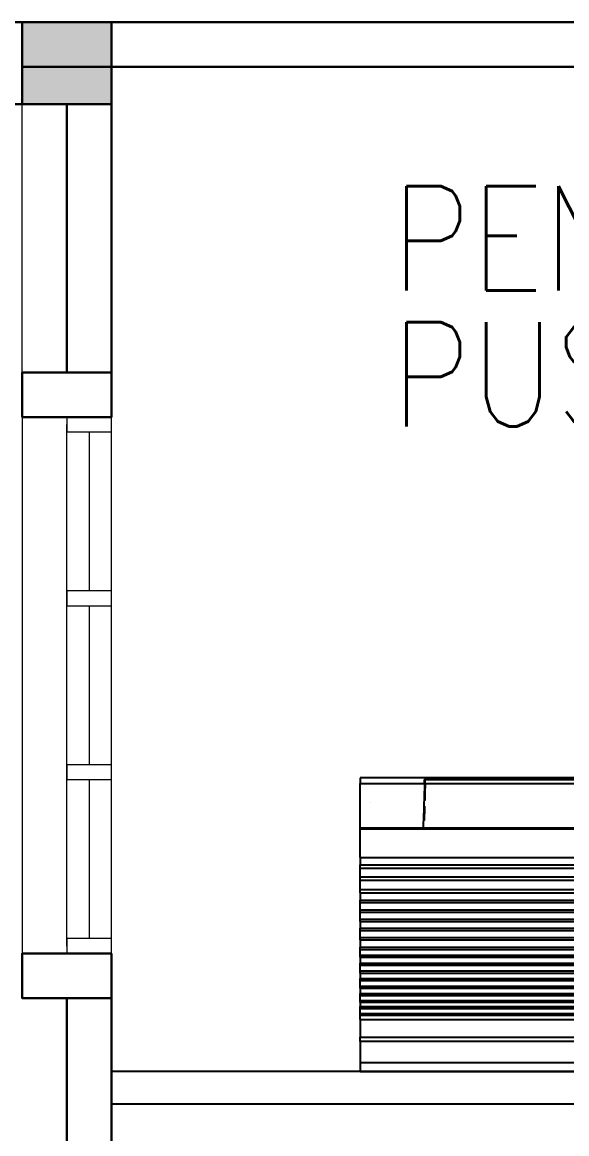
# Model space of a CAD drawing. Header units: inches. Extents: x -86208230 to 200276, y 9267 to 1246656.
# Drawn here: x 123654 to 125482, y 35318 to 39048 of the extents above; entities that cross this region are included whole.
import ezdxf
from ezdxf.enums import TextEntityAlignment as Align

# ---------------------------------------------------------------- set-up
doc = ezdxf.new("R2010")
doc.units = ezdxf.units.IN
doc.header["$MEASUREMENT"] = 0
for name, color, linetype, lineweight in [('COLUMN', 8, 'Continuous', 30), ('LW', 8, 'Continuous', 20), ('t3', 8, 'Continuous', 25), ('wall', 8, 'Continuous', 30), ('WIN', 8, 'Continuous', 18)]:
    doc.layers.add(name, color=color, linetype=linetype, lineweight=lineweight)
doc.layers.add('Edges', color=7, linetype='Continuous')
doc.layers.add('partition', color=8, linetype='Continuous')
doc.styles.add('LAILA', font='romans.shx', dxfattribs={"width": 0.85})

# ---------------------------------------------------------------- blocks, each defined once
blk = doc.blocks.new('air con')
at = {"layer": 'Edges'}
for p, q in [((71.4, 41.9), (152.4, 41.9)), ((152.4, 41.09), (152.4, 41.9)), ((71.4, 41.09), (152.4, 41.09)), ((152.4, 39.12), (152.4, 41.09)), ((71.4, 39.12), (152.4, 39.12)), ((152.4, 39.12), (152.4, 38.72)), ((152.4, 38.72), (71.4, 38.72)), ((152.4, 37.09), (152.4, 38.72)), ((152.4, 37.09), (71.4, 37.09)), ((152.4, 37.09), (152.4, 36.7)), ((152.4, 36.7), (71.4, 36.7)), ((152.4, 36.54), (71.4, 36.54)), ((152.4, 36.08), (71.4, 36.08)), ((152.4, 35.91), (71.4, 35.91)), ((152.4, 36.7), (152.4, 36.54)), ((152.4, 36.54), (152.4, 36.08)), ((152.4, 36.08), (152.4, 35.91)), ((152.4, 35.49), (152.4, 35.91)), ((152.4, 35.49), (71.4, 35.49)), ((152.4, 35.34), (71.4, 35.34)), ((152.4, 34.88), (71.4, 34.88)), ((152.4, 35.49), (152.4, 35.34)), ((152.4, 35.34), (152.4, 34.88)), ((152.4, 34.88), (152.4, 34.71)), ((152.4, 34.71), (71.4, 34.71)), ((152.4, 34.21), (71.4, 34.21)), ((152.4, 34.02), (71.4, 34.02)), ((152.4, 34.21), (152.4, 34.71)), ((152.4, 34.21), (152.4, 34.02)), ((152.4, 34.02), (152.4, 33.51)), ((152.4, 33.51), (71.4, 33.51)), ((152.4, 33.33), (71.4, 33.33)), ((152.4, 32.83), (71.4, 32.83)), ((152.4, 33.51), (152.4, 33.33)), ((152.4, 32.83), (152.4, 33.33)), ((152.4, 32.83), (152.4, 32.62)), ((152.4, 32.62), (71.4, 32.62)), ((152.4, 32.1), (71.4, 32.1)), ((152.4, 31.91), (71.4, 31.91)), ((152.4, 32.62), (152.4, 32.1)), ((152.4, 32.1), (152.4, 31.91)), ((152.4, 31.38), (152.4, 31.91)), ((152.4, 31.38), (71.4, 31.38)), ((152.4, 31.19), (71.4, 31.19)), ((152.4, 30.65), (71.4, 30.65)), ((152.4, 31.38), (152.4, 31.19)), ((152.4, 31.19), (152.4, 30.65)), ((152.4, 30.65), (152.4, 30.44)), ((152.4, 30.44), (71.4, 30.44)), ((152.4, 29.79), (71.4, 29.79)), ((152.4, 29.79), (152.4, 30.44)), ((152.4, 29.79), (152.4, 29.56)), ((152.4, 29.56), (71.4, 29.56)), ((152.4, 28.93), (71.4, 28.93)), ((152.4, 28.71), (71.4, 28.71)), ((152.4, 29.56), (152.4, 28.93)), ((152.4, 28.93), (152.4, 28.71)), ((152.4, 28.09), (152.4, 28.71)), ((152.4, 28.09), (71.4, 28.09)), ((152.4, 27.87), (71.4, 27.87)), ((152.4, 28.09), (152.4, 27.87)), ((152.4, 27.87), (152.4, 27.23)), ((152.4, 27.23), (71.4, 27.23)), ((152.4, 27.02), (71.4, 27.02)), ((152.4, 27.23), (152.4, 27.02)), ((152.4, 27.02), (152.4, 26.35)), ((152.4, 26.35), (71.4, 26.35)), ((152.4, 26.12), (71.4, 26.12)), ((152.4, 26.35), (152.4, 26.12)), ((152.4, 25.47), (152.4, 26.12)), ((152.4, 25.47), (71.4, 25.47)), ((152.4, 25.16), (71.4, 25.16)), ((152.4, 25.47), (152.4, 25.16)), ((152.4, 25.16), (152.4, 24.3)), ((152.4, 24.3), (71.4, 24.3)), ((152.4, 24), (71.4, 24)), ((152.4, 24.3), (152.4, 24)), ((152.4, 24), (152.4, 23.18)), ((152.4, 23.18), (71.4, 23.18)), ((152.4, 22.88), (71.4, 22.88)), ((152.4, 23.18), (152.4, 22.88)), ((152.4, 22.21), (152.4, 22.88)), ((152.4, 22.21), (71.4, 22.21)), ((152.4, 22.21), (152.4, 19.57)), ((152.4, 19.57), (71.4, 19.57)), ((152.4, 19.49), (71.4, 19.49)), ((146.59, 19.09), (146.6, 19.49)), ((152.4, 19.57), (152.4, 19.49)), ((152.4, 19.49), (152.4, 15.42)), ((146.49, 18.03), (146.5, 18.39)), ((146.5, 18.39), (146.51, 18.75)), ((146.51, 18.75), (146.52, 18.81)), ((146.56, 18.3), (146.57, 18.69)), ((146.57, 18.69), (146.59, 19.09)), ((146.48, 17.68), (146.49, 18.03)), ((146.48, 17.5), (146.48, 17.68)), ((146.53, 17.21), (146.54, 17.56)), ((146.54, 17.56), (146.55, 17.92)), ((146.55, 17.92), (146.56, 18.3)), ((146.44, 16.03), (146.45, 16.35)), ((146.45, 16.35), (146.46, 16.67)), ((146.46, 16.67), (146.46, 16.96)), ((146.5, 16.24), (146.51, 16.55)), ((146.51, 16.55), (146.52, 16.87)), ((146.52, 16.87), (146.53, 17.21)), ((151.4, 17.18), (151.4, 17.18)), ((146.42, 15.42), (76.92, 15.42)), ((146.42, 15.42), (146.43, 15.72)), ((146.47, 15.42), (146.42, 15.42)), ((146.42, 15.42), (146.42, 15.05)), ((146.43, 15.72), (146.44, 16.03)), ((146.47, 15.42), (146.48, 15.68)), ((152.4, 15.42), (146.47, 15.42)), ((146.47, 15.42), (146.47, 15.05)), ((146.48, 15.68), (146.49, 15.95)), ((146.49, 15.95), (146.5, 16.24)), ((152.4, 14.9), (152.4, 15.42)), ((71.4, 14.9), (152.4, 14.9)), ((146.42, 15.05), (76.92, 15.05)), ((146.42, 15.01), (76.92, 15.01)), ((146.47, 15.05), (146.42, 15.05)), ((146.42, 15.05), (146.42, 15.01))]:
    blk.add_line(p, q, dxfattribs=at)
blk = doc.blocks.new('1.5HP AIR CONDITION')
at = {"xscale": 36.51607049631966, "yscale": 36.51607049631966, "zscale": 36.51607049631966}
blk.add_blockref('air con', (-4086.2, -544), dxfattribs=at)

msp = doc.modelspace()

# ---------------------------------------------------------------- hatches: boundary and pattern name
at = {"layer": 'COLUMN'}
msp.add_hatch(color=256, dxfattribs=at).paths.add_polyline_path([(123653.7, 39048.1), (123953.7, 39048.1), (123953.7, 38773.1), (123653.7, 38773.1)])

# ---------------------------------------------------------------- linework, layer by layer
msp.add_lwpolyline([(123653.7, 39048.1), (123953.7, 39048.1), (123953.7, 38773.1), (123653.7, 38773.1)], close=True, dxfattribs=at)
at = {"layer": 'LW'}
for p, q in [((123653.7, 37873.1), (123653.7, 38898.1)), ((123653.7, 37723.1), (123653.7, 35923.1))]:
    msp.add_line(p, q, dxfattribs=at)
at = {"layer": 'partition'}
for p, q in [((123953.7, 35528.1), (128678.7, 35528.1)), ((123953.7, 35418.1), (128678.7, 35418.1))]:
    msp.add_line(p, q, dxfattribs=at)
at = {"layer": 'wall'}
for p, q in [((120528.7, 39048.1), (127953.7, 39048.1)), ((123953.7, 38923.1), (123953.7, 38773.1)), ((123653.7, 38898.1), (127953.7, 38898.1)), ((123278.7, 38773.1), (123803.7, 38773.1)), ((123803.7, 37873.1), (123803.7, 38773.1)), ((123953.7, 37873.1), (123953.7, 38773.1)), ((123953.7, 35023.1), (123953.7, 35923.1)), ((123803.7, 35173.1), (123803.7, 35773.1))]:
    msp.add_line(p, q, dxfattribs=at)
for points in [[(123953.7, 37873.1), (123953.7, 37723.1), (123653.7, 37723.1), (123653.7, 37873.1)], [(123953.7, 35923.1), (123953.7, 35773.1), (123653.7, 35773.1), (123653.7, 35923.1)]]:
    msp.add_lwpolyline(points, close=True, dxfattribs=at)
at = {"layer": 'WIN'}
for p, q in [((123953.7, 38773.1), (123953.7, 39048.1)), ((123953.7, 35923.1), (123953.7, 37723.1)), ((123803.7, 35948.1), (123803.7, 37698.1)), ((123878.7, 37673.1), (123878.7, 37139.8)), ((123878.7, 37089.8), (123878.7, 36556.4)), ((123878.7, 36506.4), (123878.7, 35973.1))]:
    msp.add_line(p, q, dxfattribs=at)
for points in [[(123803.7, 37723.1), (123803.7, 37673.1), (123953.7, 37673.1), (123953.7, 37723.1)], [(123803.7, 37139.8), (123803.7, 37089.8), (123953.7, 37089.8), (123953.7, 37139.8)], [(123803.7, 36556.4), (123803.7, 36506.4), (123953.7, 36506.4), (123953.7, 36556.4)], [(123803.7, 35973.1), (123803.7, 35923.1), (123953.7, 35923.1), (123953.7, 35973.1)]]:
    msp.add_lwpolyline(points, close=True, dxfattribs=at)

# ---------------------------------------------------------------- block references
at = {"rotation": 180}
msp.add_blockref('1.5HP AIR CONDITION', (126266.8, 36512.2), dxfattribs=at)

# ---------------------------------------------------------------- texts
at = {"layer": 't3', "style": 'LAILA', "width": 0.85}
for s, p in [('PENYELARAS', (124892.9, 38498)), ('PUSAT -1', (124892.9, 38041.5))]:
    msp.add_text(s, height=350, dxfattribs=at).set_placement(p, align=Align.TOP_LEFT)

doc.saveas('drawing.dxf')
